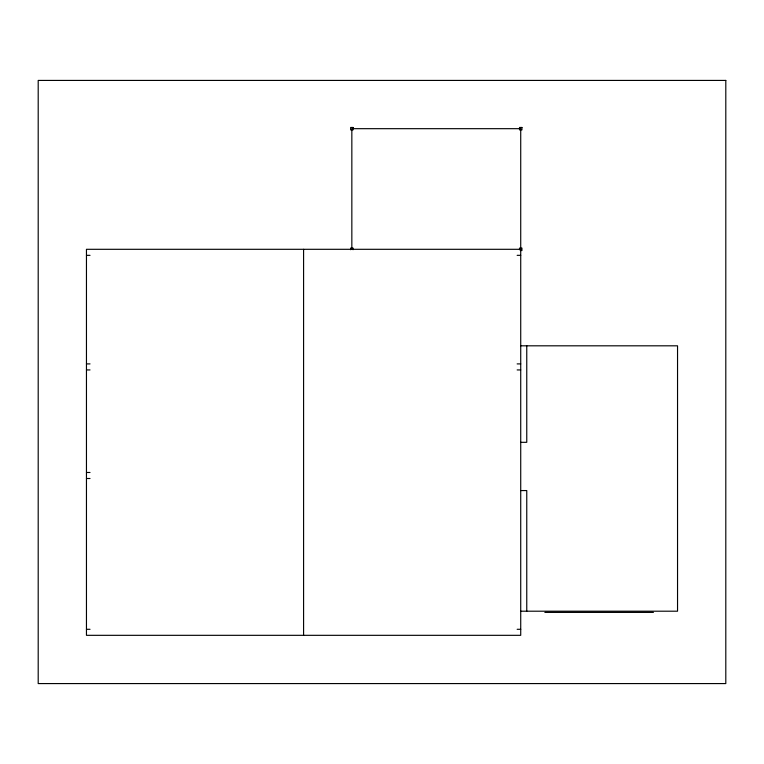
<?xml version="1.0" encoding="UTF-8"?>
<svg xmlns="http://www.w3.org/2000/svg" width="764" height="764" viewBox="0 0 764 764"><rect width="100%" height="100%" fill="white"/><g stroke="black" fill="none" stroke-linecap="round" stroke-linejoin="round"><path stroke-width="1.15" d="M520.723 128.677L351.841 128.677L351.841 249.303M520.322 250.516L521.936 250.516L521.936 248.099L519.52 248.099L519.52 249.704M86.456 255.338L90.028 255.338M517.152 255.338L520.723 255.338M520.723 345.815L677.544 345.815L677.544 611.2L520.723 611.2M86.456 363.903L90.028 363.903M517.152 363.903L520.723 363.903M86.456 369.938L90.028 369.938M517.152 369.938L520.723 369.938M520.723 442.318L526.759 442.318L526.759 345.815M86.456 472.477L90.018 472.477M86.456 478.503L90.018 478.503M520.723 490.564L526.759 490.564L526.759 611.2M544.856 612.403L653.421 612.403M86.456 629.297L90.028 629.297M517.152 629.297L520.723 629.297M520.723 129.861L520.723 248.119M353.044 249.704L353.044 248.099L350.638 248.099L350.638 249.704M303.585 249.303L303.585 635.323M725.8 80.421L38.2 80.421L38.2 683.579L725.8 683.579L725.8 80.421M353.044 127.464L350.638 127.464L350.638 129.88L353.044 129.88L353.044 127.464M521.936 127.464L519.52 127.464L519.52 129.88L521.936 129.88L521.936 127.464M520.723 249.303L86.456 249.303L86.456 635.323L520.723 635.323L520.723 249.303"/></g></svg>
